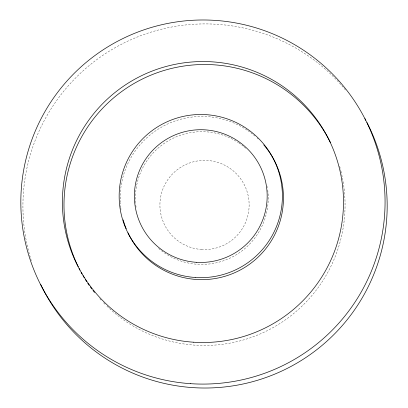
<?xml version="1.0" encoding="UTF-8"?>
<svg xmlns="http://www.w3.org/2000/svg" width="408" height="408" viewBox="0 0 408 408"><rect width="100%" height="100%" fill="white"/><g stroke="black" fill="none" stroke-linecap="round" stroke-linejoin="round"><path stroke-width="0.31" stroke-dasharray="2.04 1.53" d="M31.309 260.661A182.152 182.029 -28.1 0 1 345.647 90.163M267.225 186.497A66.407 66.361 -28.1 0 1 267.424 187.716M267.765 190.174A66.407 66.361 -28.1 0 1 158.36 248.237M136.063 207.162A66.407 66.361 -28.1 0 1 135.655 203.449M135.609 202.827A66.407 66.361 -28.1 0 1 238.399 142.632M238.91 142.968A66.407 66.361 -28.1 0 1 243.877 146.661M244.361 147.059A66.407 66.361 -28.1 0 1 245.779 148.272M121.008 209.431A81.631 81.575 -28.1 0 1 120.839 208.182M120.768 207.56A81.631 81.575 -28.1 0 1 120.37 203.159M120.334 202.526A81.631 81.575 -28.1 0 1 247.411 130.341M247.926 130.688A81.631 81.575 -28.1 0 1 252.96 134.421M253.45 134.819A81.631 81.575 -28.1 0 1 254.903 136.032M257.264 138.134A81.631 81.575 -28.1 0 1 258.182 138.995M339.655 166.286A140.566 140.469 -28.1 0 1 340.808 170.58M340.96 171.197A140.566 140.469 -28.1 0 1 106.819 306.025M105.009 304.24A140.566 140.469 -28.1 0 1 102.796 301.971M101.067 300.13A140.566 140.469 -28.1 0 1 99.797 298.727M201.46 249.472A44.615 44.584 -28.1 0 0 244.601 185.375A44.615 44.584 -28.1 0 0 167.52 180.106A44.615 44.584 -28.1 0 0 201.46 249.472"/><path stroke-width="0.61" d="M366.97 122.533A182.152 182.029 -28.1 0 1 285.901 369.056A182.152 182.029 -28.1 0 1 40.622 284.33M364.895 118.621A182.152 182.029 -28.1 0 1 365.798 120.294M263.787 144.901A81.631 81.575 -28.1 0 1 246.172 266.531A81.631 81.575 -28.1 0 1 127.974 232.81M126.215 228.791A81.631 81.575 -28.1 0 1 123.165 219.835M94.513 292.475A140.566 140.469 -28.1 0 1 92.953 290.481M91.805 288.956A140.566 140.469 -28.1 0 1 90.301 286.906M89.199 285.345A140.566 140.469 -28.1 0 1 87.761 283.239M86.705 281.642A140.566 140.469 -28.1 0 1 85.333 279.49M84.334 277.863A140.566 140.469 -28.1 0 1 83.033 275.675M82.084 274.023A140.566 140.469 -28.1 0 1 81.161 272.36M79.973 270.132A140.566 140.469 -28.1 0 1 79.106 268.454M78.27 266.766A140.566 140.469 -28.1 0 1 142.509 78.948A140.566 140.469 -28.1 0 1 330.505 142.642M190.419 383.663A182.152 182.029 -28.1 0 0 366.557 121.972A182.152 182.029 -28.1 0 0 51.862 100.46A182.152 182.029 -28.1 0 0 190.419 383.663M196.217 262.298A66.407 66.361 -28.1 0 0 260.426 166.892A66.407 66.361 -28.1 0 0 145.702 159.054A66.407 66.361 -28.1 0 0 196.217 262.298M193.28 342.195A140.566 140.469 -28.1 0 0 329.205 140.25A140.566 140.469 -28.1 0 0 86.353 123.65A140.566 140.469 -28.1 0 0 193.28 342.195M195.167 277.481A81.631 81.575 -28.1 0 0 274.105 160.201A81.631 81.575 -28.1 0 0 133.069 150.562A81.631 81.575 -28.1 0 0 195.167 277.481"/></g></svg>
